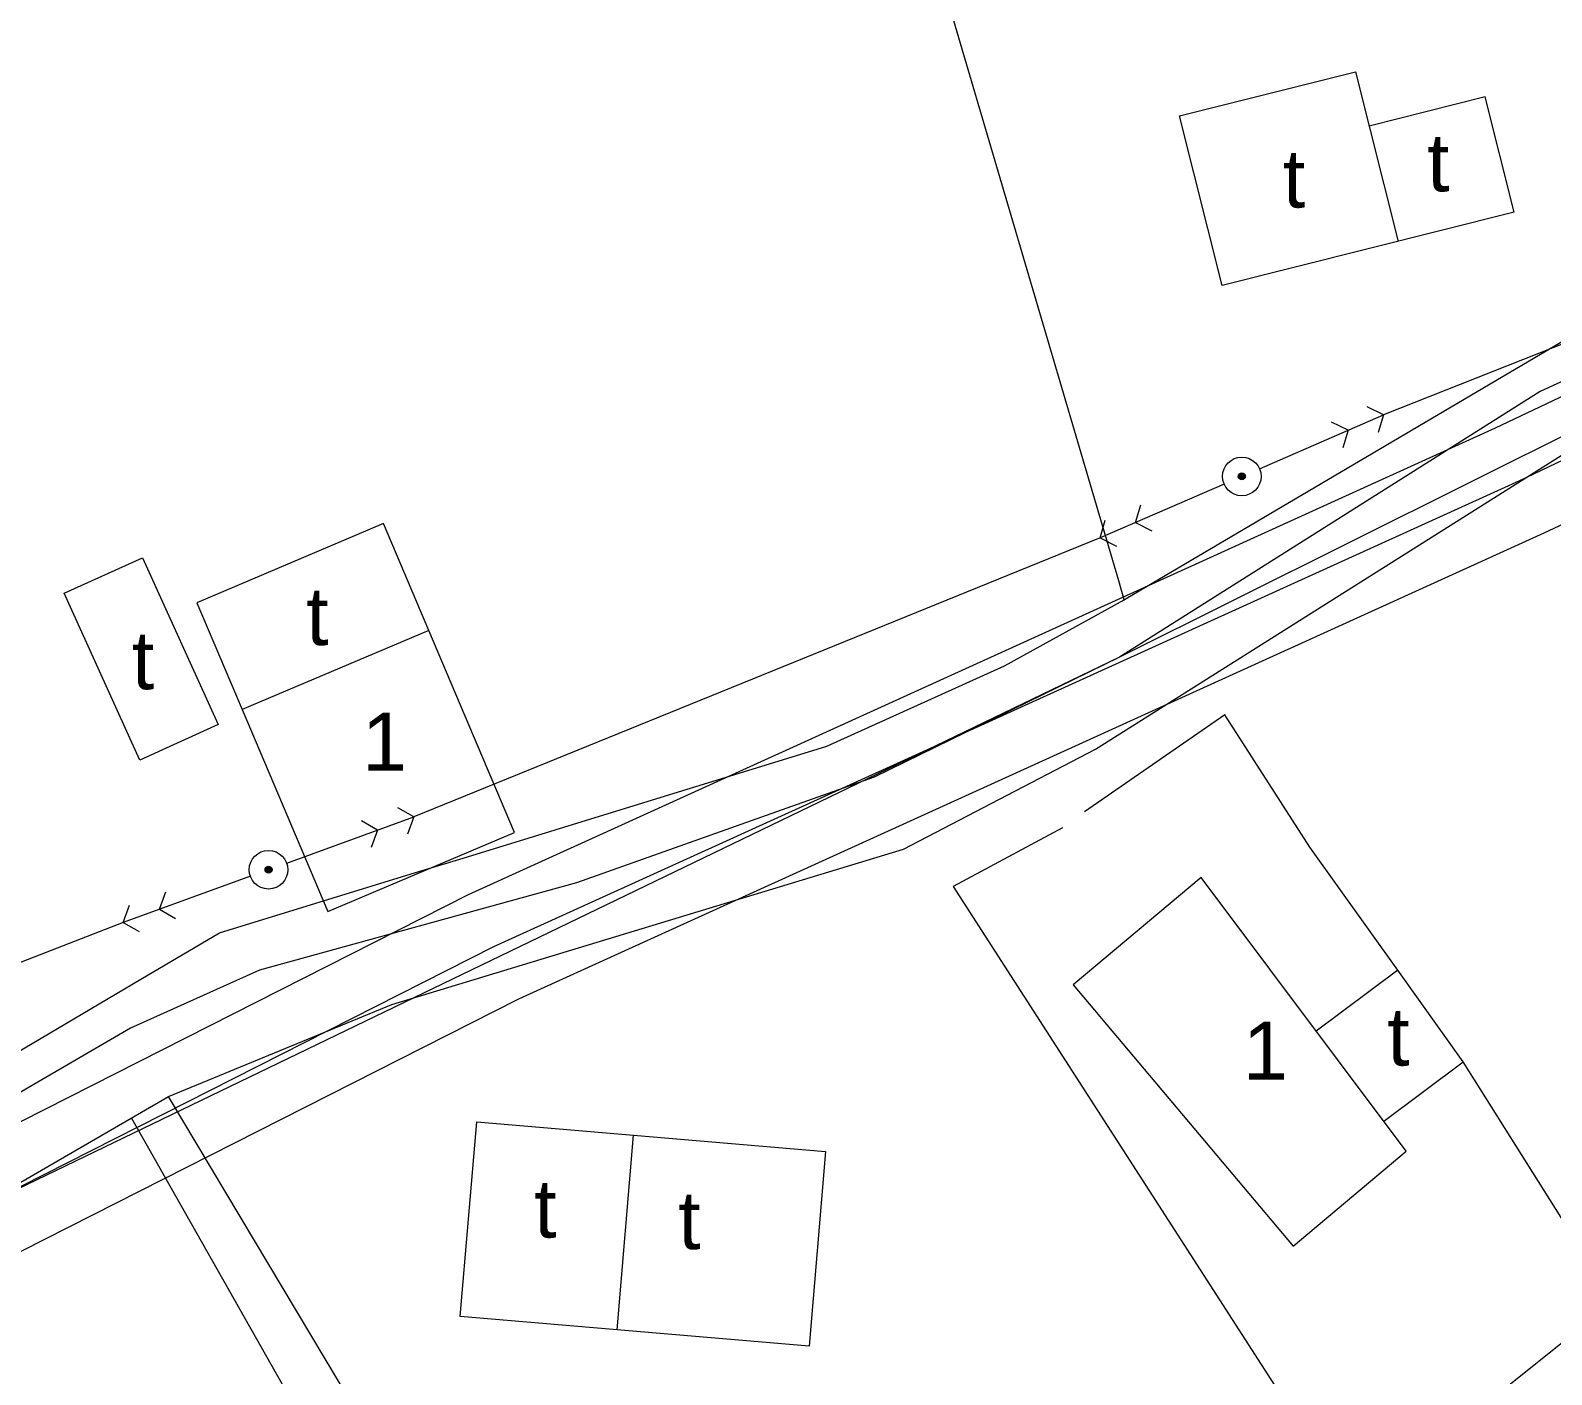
# Model space of a CAD drawing. Header units: metres. Extents: x 0 to 551036, y 0 to 1845929.
# Drawn here: x 548034.5 to 548113.2, y 1842172.9 to 1842242.4 of the extents above; entities that cross this region are included whole.
import ezdxf

# ---------------------------------------------------------------- set-up
doc = ezdxf.new("R2010")
doc.units = ezdxf.units.M
doc.header["$MEASUREMENT"] = 0
doc.layers.get('Defpoints').update_dxf_attribs({"lineweight": 0})
for name, color, linetype, lineweight in [('BD HH1 KEM TMB$0$chamnha', 7, 'Continuous', 0), ('BD HH1 KEM TMB$0$Duong BT', 7, 'Continuous', 0), ('BD HH1 KEM TMB$0$duongdat', 7, 'Continuous', 0), ('BD HH1 KEM TMB$0$duongdaydien', 7, 'Continuous', 0), ('BD HH1 KEM TMB$0$Line7', 7, 'Continuous', 0), ('BD HH1 KEM TMB$0$nha', 7, 'Continuous', 0), ('BD HH1 KEM TMB$0$tuong_ke', 7, 'Continuous', 0), ('Level 10', 7, 'Continuous', 0)]:
    doc.layers.add(name, color=color, linetype=linetype, lineweight=lineweight)
doc.styles.add('BD HH1 KEM TMB$0$chamnha', font='', dxfattribs={"height": 4})
doc.styles.get('BD HH1 KEM TMB$0$chamnha').set_extended_font_data('.VnArial')

# ---------------------------------------------------------------- blocks, each defined once
blk = doc.blocks.new('BD HH1 KEM TMB$0$caothe')
blk.add_hatch(color=256).paths.add_polyline_path([(1.81, 0, 1), (-1.81, 0, 1)])
for p, q in [((-80, 0), (-73.86, 7.3)), ((-10, 0), (-80, 0)), ((-80, 0), (-73.86, -7.3)), ((-60, 0), (-53.86, 7.3)), ((-60, 0), (-53.86, -7.3)), ((10, 0), (80, 0)), ((60, 0), (53.86, 7.3)), ((60, 0), (53.86, -7.3)), ((80, 0), (73.86, 7.3)), ((80, 0), (73.86, -7.3))]:
    blk.add_line(p, q)
for radius in [10, 1.81]:
    blk.add_circle((0, 0), radius)

msp = doc.modelspace()

# ---------------------------------------------------------------- linework, layer by layer
at = {"layer": 'BD HH1 KEM TMB$0$Duong BT', "flags": 128}
for points in [[(548163.05262, 1842242.22226), (548144.35329, 1842236.6833), (548125.85209, 1842229.82215), (548112.64722, 1842223.74606), (548090.86278, 1842210.00226), (548078.17316, 1842203.79712), (548062.7515, 1842198.3125), (548046.34727, 1842193.80114), (548039.67294, 1842190.80073), (548013.18762, 1842175.3711), (547999.18359, 1842169.53441), (547975.13443, 1842162.80769), (547951.37286, 1842157.69947), (547934.5732, 1842152.40843), (547923.65701, 1842148.06913), (547913.56763, 1842143.74596), (547882.16112, 1842127.14156), (547861.23943, 1842116.0863), (547836.92666, 1842103.12755), (547817.1553, 1842095.11033), (547803.73474, 1842090.21182), (547768.76939, 1842084.73258), (547761.33418, 1842084.07215)], [(547681.26017, 1842072.93528), (547699.10232, 1842076.57018), (547723.97828, 1842078.70488), (547745.79867, 1842079.44154), (547773.83805, 1842081.73218), (547797.21618, 1842085.6897), (547814.85463, 1842089.85156), (547835.41684, 1842098.33658), (547869.71116, 1842116.90361), (547897.53485, 1842131.56689), (547920.72126, 1842143.4556), (547936.23878, 1842149.19294), (547958.20296, 1842155.26903), (547983.57021, 1842161.16768), (547999.12368, 1842165.67367), (548017.8166, 1842173.44892), (548041.63809, 1842187.25186), (548053.20134, 1842192.02133), (548079.68298, 1842200.05468), (548089.62857, 1842205.23817), (548114.39669, 1842220.8532), (548132.19091, 1842229.30058), (548152.58536, 1842236.3553), (548165.74311, 1842239.09384)]]:
    msp.add_lwpolyline(points, dxfattribs=at)
at = {"layer": 'BD HH1 KEM TMB$0$duongdat', "flags": 128}
msp.add_lwpolyline([(548039.7246, 1842186.14312), (548047.82113, 1842171.85193), (548070.21669, 1842136.89019), (548100.0295, 1842088.73312), (548115.58297, 1842062.05746), (548117.04485, 1842063.28881), (548107.72236, 1842078.52744), (548084.60784, 1842117.21548), (548057.10768, 1842161.34512), (548041.63809, 1842187.25186)], dxfattribs=at)
at = {"layer": 'BD HH1 KEM TMB$0$duongdaydien', "flags": 128}
for points in [[(548144.47928, 1842238.35431), (548104.54144, 1842222.54062)], [(548089.86175, 1842216.17612), (548054.33423, 1842201.73118)], [(548039.29496, 1842196.27036), (547972.77183, 1842170.39802)]]:
    msp.add_lwpolyline(points, dxfattribs=at)
at = {"layer": 'BD HH1 KEM TMB$0$Line7', "color": 7, "flags": 128}
for points in [[(547244.75993, 1841942.61824), (547353.67218, 1841993.24214), (547454.85171, 1842006.55876), (547660.77425, 1842067.35435), (547814.77334, 1842095.50202), (547891.79164, 1842137.20629), (547999.58168, 1842168.55117), (548057.17261, 1842197.72398), (548110.3341, 1842221.87445), (548150.01338, 1842240.72661), (548178.72365, 1842245.05815), (548218.79285, 1842229.72757), (548265.29558, 1842214.16635), (548304.51484, 1842209.25956), (548346.56974, 1842211.63666)], [(547246.02445, 1841939.89777), (547354.51963, 1841990.32781), (547455.47598, 1842003.61505), (547661.47064, 1842064.43193), (547815.78218, 1842092.63671), (547892.93771, 1842134.41529), (548000.68788, 1842165.74858), (548058.47143, 1842195.01896), (548111.59832, 1842219.15371), (548150.89986, 1842237.82641), (548178.38974, 1842241.97382), (548217.78038, 1842226.90286), (548264.6268, 1842211.22663), (548304.41244, 1842206.24898), (548346.36613, 1842208.62036)], [(547247.28896, 1841937.17729), (547355.36708, 1841987.41347), (547456.10024, 1842000.67134), (547662.16704, 1842061.50952), (547816.79101, 1842089.7714), (547894.08378, 1842131.62429), (548001.79407, 1842162.94599), (548059.77025, 1842192.31394), (548112.86253, 1842216.43297), (548151.78634, 1842234.9262), (548178.05584, 1842238.8895), (548216.76791, 1842224.07815), (548263.95802, 1842208.28691), (548304.31004, 1842203.23841), (548346.16251, 1842205.60406)]]:
    msp.add_lwpolyline(points, dxfattribs=at)
at = {"layer": 'BD HH1 KEM TMB$0$nha', "flags": 128}
for points in [[(548111.29525, 1842233.03099), (548096.18242, 1842229.23859), (548093.97827, 1842238.02219), (548103.08507, 1842240.30745), (548105.28923, 1842231.52384)], [(548111.29525, 1842233.03099), (548109.79742, 1842238.99985), (548103.7914, 1842237.49271)], [(548055.11645, 1842211.38529), (548052.76972, 1842216.92102), (548043.10184, 1842212.82256), (548045.44857, 1842207.28684)], [(548104.54564, 1842185.97655), (548108.66375, 1842189.06044), (548105.27921, 1842193.79776), (548101.04571, 1842190.65022)], [(548074.79733, 1842174.33376), (548056.74345, 1842175.87411), (548057.60293, 1842185.94774), (548075.65681, 1842184.40739)], [(548065.69923, 1842185.25697), (548064.83975, 1842175.18333)], [(548075.65681, 1842184.40739), (548074.79733, 1842174.33376)]]:
    msp.add_lwpolyline(points, dxfattribs=at)
for points in [[(548040.28405, 1842215.14812), (548044.20238, 1842206.51792), (548040.14939, 1842204.67776), (548036.23107, 1842213.30797), (548040.28405, 1842215.14812)], [(548045.44857, 1842207.28684), (548049.88215, 1842196.82843), (548059.55003, 1842200.92689), (548055.11645, 1842211.38529), (548045.44857, 1842207.28684)], [(548088.47823, 1842193.04297), (548099.86174, 1842179.50888), (548105.70718, 1842184.42547), (548095.0896, 1842198.60378), (548088.47823, 1842193.04297)]]:
    msp.add_lwpolyline(points, close=True, dxfattribs=at)
at = {"layer": 'BD HH1 KEM TMB$0$tuong_ke', "flags": 128}
for points in [[(548105.27921, 1842193.79776), (548100.72449, 1842200.17297), (548096.33057, 1842207.02037), (548089.06538, 1842201.99042)], [(548087.92703, 1842201.17311), (548082.25924, 1842198.13506), (548103.01318, 1842165.91564), (548116.4577, 1842176.66441), (548108.66375, 1842189.06044)]]:
    msp.add_lwpolyline(points, dxfattribs=at)
at = {"layer": 'Defpoints', "color": 1, "flags": 128}
msp.add_lwpolyline([(548178.13192, 1842242.67943), (548144.35329, 1842236.6833), (548090.86278, 1842210.00226), (548031.21187, 1842181.21057), (547991.34695, 1842163.42067), (547892.93771, 1842134.41529), (547815.78218, 1842092.63671), (547694.35719, 1842072.65998), (547635.21894, 1842059.80952), (547405.07827, 1841990.93223), (547366.72636, 1841990.53063)], dxfattribs=at)
at = {"layer": 'Level 10', "color": 5, "linetype": 'Continuous', "lineweight": 0, "flags": 128}
for points in [[(548056.73, 1842329.65), (548077.7197, 1842258.4123), (548080.9719, 1842247.3747), (548081.8708, 1842244.3238), (548089.35, 1842218.94), (548090.8102, 1842213.9753), (548091.1, 1842212.99), (548091.11, 1842212.97)], [(548091.11, 1842212.97), (548091.22, 1842213.03), (548119.769, 1842229.8719), (548122.8, 1842231.66)], [(548025.09, 1842184.39), (548040.21, 1842193.33), (548044.27, 1842195.73), (548054.2, 1842198.78), (548056.8872, 1842199.6058), (548075.71, 1842205.39), (548084.91, 1842209.56), (548091.11, 1842212.97)]]:
    msp.add_lwpolyline(points, dxfattribs=at)

# ---------------------------------------------------------------- block references
at = {"layer": 'BD HH1 KEM TMB$0$duongdaydien', "xscale": 0.1, "yscale": 0.1, "zscale": 0.1}
for p, rotation in [((548097.2016, 1842219.35837), 23.43952894588864), ((548046.81459, 1842199.00077), 19.95614217433521)]:
    msp.add_blockref('BD HH1 KEM TMB$0$caothe', p, dxfattribs=dict(at, rotation=rotation))

# ---------------------------------------------------------------- texts
at = {"layer": 'BD HH1 KEM TMB$0$chamnha', "style": 'BD HH1 KEM TMB$0$chamnha'}
for s, p in [('t', (548106.78771, 1842234.11306)), ('t', (548099.32252, 1842233.27423)), ('t', (548048.75578, 1842210.626)), ('t', (548039.73285, 1842208.34075)), ('1', (548051.65558, 1842204.1305)), ('t', (548104.7267, 1842188.85961)), ('1', (548097.26151, 1842188.1337)), ('t', (548060.55868, 1842179.95518)), ('t', (548068.02387, 1842179.35832))]:
    msp.add_text(s, height=3, dxfattribs=at).set_placement(p)

doc.saveas('drawing.dxf')
